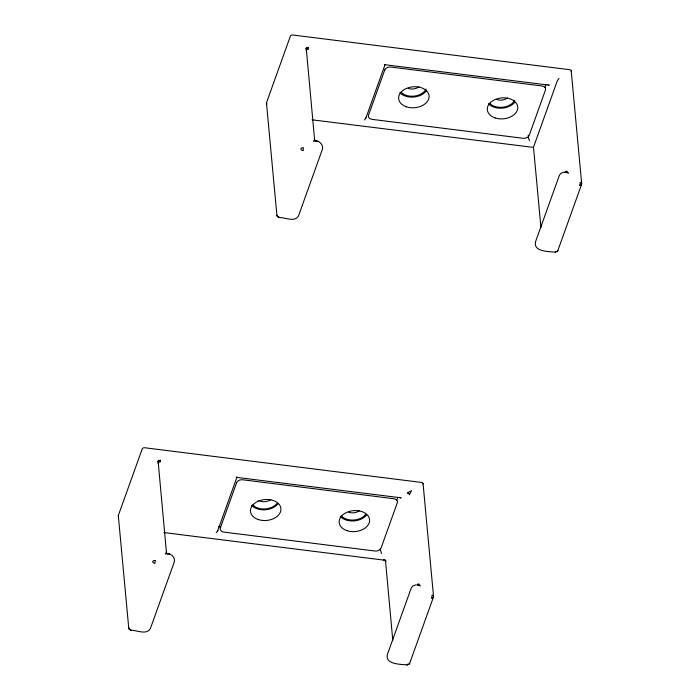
<?xml version="1.0" encoding="UTF-8"?>
<svg xmlns="http://www.w3.org/2000/svg" width="700" height="700" viewBox="0 0 700 700"><rect width="100%" height="100%" fill="white"/><g stroke="black" fill="none" stroke-linecap="round" stroke-linejoin="round"><path stroke-width="1.05" d="M392.787 640.334L385.543 561.181A2.039 1.409 19.7 0 0 383.434 559.457L383.801 560.061L385.324 560.131M158.235 462.901L158.174 463.269A2.039 1.409 19.7 0 1 160.002 462.044L160.37 460.11L159.066 460.731L158.918 460.224L158.567 460.968L158.34 460.495L157.981 461.738L157.666 461.387L158.191 462.123L166.451 552.571A2.039 1.409 19.7 0 0 167.711 554.05M306.39 50.164L306.329 50.531A2.039 1.409 19.7 0 1 308.158 49.306L308.525 47.364L307.221 47.985L307.072 47.477L306.723 48.221L306.495 47.749L306.145 49L305.821 48.65L306.346 49.385L314.606 139.834A2.039 1.409 19.7 0 0 315.473 141.085M216.204 532.7L217.56 531.186L236.985 477.05M217.56 531.186L217.7 530.486M364.473 119.919L365.873 117.854M365.733 118.501L385.088 64.584L384.37 64.496M396.734 500.299L397.819 497.262M544.889 87.561L545.983 84.516M409.579 663.6L433.431 597.161M557.734 250.854L581.586 184.415M386.129 560.796L385.473 561.47M559.003 78.487L557.41 80.526L533.496 147.21L540.942 227.57M236.915 477.242L236.136 477.155M564.97 172.069L564.41 172.541A2.039 1.409 19.7 0 0 565.827 171.299L567.053 171.281L568.566 173.215L564.97 172.069L565.994 172.051M563.605 172.174L560.892 173.373L559.414 175.219L535.57 241.666C532.866 252.28 550.113 251.352 555.546 252.263M415.686 584.859L412.738 586.119L411.259 587.965L387.415 654.404C384.711 665.017 401.957 664.099 407.391 665M314.676 139.484L313.425 141.251C317.949 139.151 324.1 144.664 322.359 149.433L298.515 215.88C294.481 222.819 284.559 217.026 278.714 217.577M549.456 85.181L384.816 64.706M401.415 497.858L236.626 477.383M417.839 584.789L416.815 584.815L420.411 585.961L418.898 584.019L417.672 584.045A2.039 1.409 19.7 0 1 417.322 584.911M130.55 630.324C136.404 629.764 146.317 635.556 150.36 628.617L174.204 562.179C175.945 557.41 169.776 551.871 165.261 554.006L166.521 552.221M312.043 119.814L533.514 147.403M218.418 526.68L220.588 526.951M163.966 532.569L384.195 560.149M548.625 85.225L548.048 84.998M400.523 497.91L399.674 497.298M315.578 140.683L317.686 141.278M167.423 553.42L169.531 554.024M167.799 553.49L168.184 554.041M529.567 140.595L528.587 138.548L528.246 135.188M381.474 553.403L380.179 548.887M571.226 70.962L581.683 183.68M423.071 483.7L433.527 596.418M266.473 102.961L276.929 215.679M118.317 515.699L128.774 628.416M426.081 89.093A14 9.616 -5.3 0 1 414.312 96.101A14 9.616 -5.3 0 1 400.89 92.103M418.924 86.853A8.907 6.125 -5.3 0 1 408.214 88.462M426.195 91.053A15.277 10.491 -5.3 0 1 399.796 92.61M507.588 97.965A8.907 6.125 -5.3 0 1 496.877 99.566M514.745 100.205A14 9.616 -5.3 0 1 502.976 107.205A14 9.616 -5.3 0 1 489.554 103.215M514.859 102.156A15.277 10.491 -5.3 0 1 488.469 103.714M276.929 503.423A14 9.616 -5.3 0 1 252.735 504.849M270.76 499.599A8.907 6.125 -5.3 0 1 258.195 500.343M278.04 503.79A15.277 10.491 -5.3 0 1 251.641 505.347M365.592 514.526A14 9.616 -5.3 0 1 341.399 515.952M359.433 510.702A8.907 6.125 -5.3 0 1 348.723 512.312M366.704 514.903A15.277 10.491 -5.3 0 1 340.305 516.46M555.301 251.624A2.039 0.455 -82.9 0 0 555.931 251.711A2.039 1.409 19.7 0 0 557.769 250.486A2.039 1.4 -5.3 0 1 556.351 251.562M571.165 71.33A2.039 1.4 -5.3 0 0 569.686 69.694L292.854 35.018A2.039 1.4 -5.3 0 0 290.386 36.155L266.534 102.594A2.039 1.4 -5.3 0 0 267.094 103.915M118.606 516.39A2.039 1.4 -5.3 0 1 118.379 515.34L142.231 448.892A2.039 1.4 -5.3 0 1 144.699 447.755L421.531 482.44A2.039 1.4 -5.3 0 1 423.01 484.067M159.661 461.142L159.609 461.624L160.23 461.151L159.661 461.142M307.816 48.396L307.764 48.877L308.394 48.414L307.816 48.396M236.626 482.633L220.325 528.036A5.093 3.5 -5.3 0 0 224.009 532.114L374.85 551.014A5.093 3.5 -5.3 0 0 381.019 548.17L397.311 502.766A5.093 3.5 -5.3 0 0 393.627 498.689L242.795 479.789A5.093 3.5 -5.3 0 0 236.626 482.633M384.781 69.895L368.48 115.299A5.093 3.5 -5.3 0 0 372.164 119.376L523.005 138.268A5.093 3.5 -5.3 0 0 529.174 135.424L545.466 90.02A5.093 3.5 -5.3 0 0 541.782 85.942L390.95 67.051A5.093 3.5 -5.3 0 0 384.781 69.895M409.447 494.594L409.386 494.742A2.039 1.409 19.7 0 0 407.286 493.019L411.582 490.656L409.447 494.594M406.446 106.811A15.277 10.491 -5.3 0 0 429.109 96.364A15.277 10.491 -5.3 0 0 406.061 88.611A15.277 10.491 -5.3 0 0 406.446 106.811M495.119 117.915A15.277 10.491 -5.3 0 0 517.781 107.468A15.277 10.491 -5.3 0 0 494.725 99.715A15.277 10.491 -5.3 0 0 495.119 117.915M258.291 519.549A15.277 10.491 -5.3 0 0 280.954 509.101A15.277 10.491 -5.3 0 0 257.906 501.349A15.277 10.491 -5.3 0 0 258.291 519.549M346.964 530.653A15.277 10.491 -5.3 0 0 369.626 520.205A15.277 10.491 -5.3 0 0 346.57 512.461A15.277 10.491 -5.3 0 0 346.964 530.653M276.99 215.311A2.039 1.409 19.7 0 0 279.099 217.035A2.039 0.455 -82.9 0 1 278.469 216.947A2.039 1.4 -5.3 0 1 276.99 215.311M302.951 150.596A2.039 0.455 -82.9 0 0 303.31 147.735A2.039 1.4 -5.3 0 0 300.842 148.873A2.039 1.409 19.7 0 0 302.951 150.596M579.784 185.273A2.039 1.409 19.7 0 0 581.621 184.048A2.039 1.4 -5.3 0 0 580.142 182.411A2.039 0.455 -82.9 0 1 579.784 185.273M407.146 664.361A2.039 1.4 -5.3 0 0 409.614 663.224A2.039 1.409 19.7 0 1 407.776 664.449A2.039 0.455 -82.9 0 1 407.146 664.361M431.629 598.01A2.039 1.409 19.7 0 0 433.466 596.785A2.039 1.4 -5.3 0 0 431.988 595.157A2.039 0.455 -82.9 0 1 431.629 598.01M128.835 628.058A2.039 1.409 19.7 0 0 130.944 629.773A2.039 0.455 -82.9 0 1 130.314 629.685A2.039 1.4 -5.3 0 1 128.835 628.058M155.155 560.472A2.039 1.4 -5.3 0 0 152.688 561.61A2.039 1.409 19.7 0 0 154.796 563.334A2.039 0.455 -82.9 0 0 155.155 560.472"/></g></svg>
